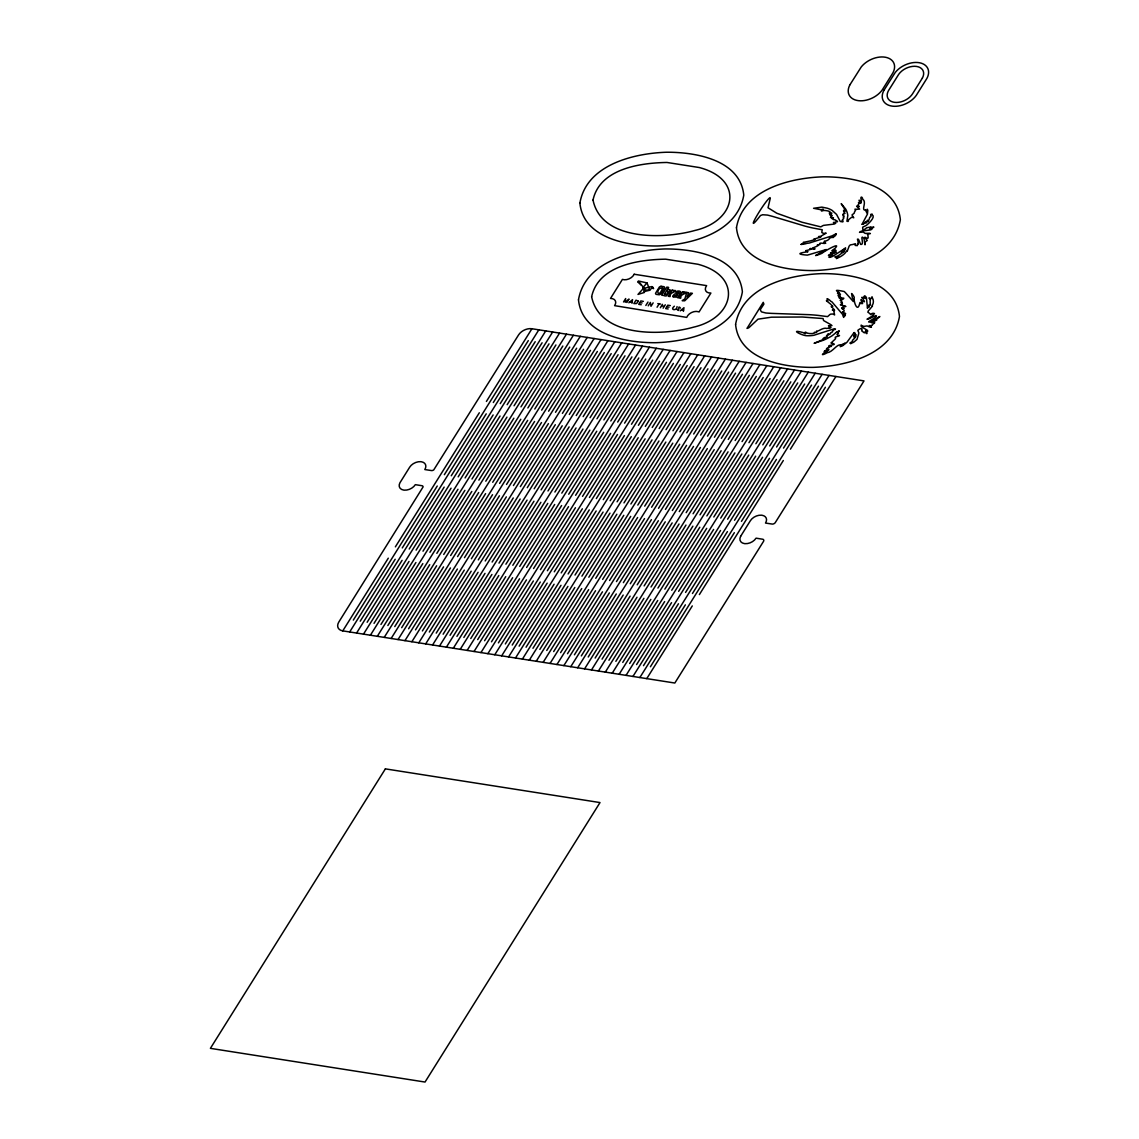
<?xml version="1.0" encoding="UTF-8"?>
<svg xmlns="http://www.w3.org/2000/svg" width="1139" height="1139" viewBox="0 0 1139 1139"><rect width="100%" height="100%" fill="white"/><g stroke="black" fill="none" stroke-linecap="round" stroke-linejoin="round"><path stroke-width="1.5" d="M862.18 224.312L862.992 224.198A5.98 3.944 -25.8 0 1 863.348 223.685L863.561 223.628M822.614 210.16L823.355 209.291A3.104 2.05 -25.8 0 0 822.828 209.362M631.96 303.287L632.544 299.628L628.856 302.803M683.386 311.36L683.97 307.701L680.282 310.876M872.132 214.36L872.132 214.203A2.477 1.637 -25.8 0 1 872.018 214.673C875.307 216.296 871.349 220.966 867.434 224.483A17.669 11.661 -25.8 0 1 866.096 225.55L862.992 226.974A2.221 1.466 -25.8 0 0 862.664 227.401L862.721 228.612A4.243 2.805 -25.8 0 1 862.892 229.21L862.935 229.978L864.074 229.622A4.997 3.289 -25.8 0 0 866.508 227.814L868.744 227.373A1.666 1.096 -25.8 0 1 869.242 227.245L870.424 227.273A2.207 1.452 -25.8 0 1 870.894 226.903L870.424 227.885L873.485 226.96A1.723 1.139 -25.8 0 1 873.855 227.159L872.801 227.772A27.806 18.352 -25.8 0 0 871.321 228.27L869.541 229.224L870.851 229.11A16.814 11.091 -25.8 0 1 871.976 228.868L871.791 229.266A4.556 3.004 -25.8 0 1 871.079 229.651A4.015 2.648 -25.8 0 1 870.467 229.907L861.241 231.174L859.518 232.384A19.292 12.728 -25.8 0 0 860.401 232.228L863.205 232.057L865.199 233.395A23.492 15.505 -25.8 0 0 867.163 233.338A13.625 8.998 -25.8 0 1 868.858 233.338L870.381 233.538C864.786 233.78 869.1 234.876 867.946 237.026A2.591 1.709 -25.8 0 1 868.189 237.595C868.06 240.272 863.746 235.36 865.085 238.023A26.482 17.484 -25.8 0 0 865.597 238.592L867.249 240.528L866.537 240.97A4.357 2.876 -25.8 0 0 865.683 241.539L865.156 242.479A24.973 16.487 -25.8 0 0 865.17 243.433L865.042 244.8L864.117 239.304A7.347 4.855 -25.8 0 0 863.903 238.677A10.536 6.948 -25.8 0 0 863.661 238.208A7.631 5.04 -25.8 0 0 863.291 237.724C859.575 234.406 864.957 245.583 860.6 244.387A36.918 24.375 -25.8 0 1 860.244 243.49L858.749 239.859A6.82 4.499 -25.8 0 0 858.165 239.133L857.453 239.147L858.308 242.692M836.567 220.71L834.759 219.699A5.41 3.574 -25.8 0 1 833.421 219.528L831.94 218.546L833.463 217.876L830.488 217.506L831.911 216.139L830.801 215.769L832.025 215.356L830.53 214.944A29.714 19.605 -25.8 0 1 829.619 214.773L830.715 213.861A2.605 1.723 -25.8 0 0 831.256 213.719L831.869 213.107L830.089 213.078A6.549 4.328 -25.8 0 1 829.22 213.121C833.264 211.313 823.953 210.032 823.255 210.587A7.888 5.211 -25.8 0 0 822.287 210.658L821.29 210.743L822.358 210.53M853.979 335.72L854.264 335.108A17.199 11.347 -25.8 0 1 854.805 334.282L854.905 333.271M857.639 244.073L857.681 243.917A15.932 10.507 -25.8 0 0 857.51 244.785A6.976 4.599 -25.8 0 1 857.311 245.625L855.161 245.44L855.432 244.073A2.007 1.324 -25.8 0 0 855.375 243.732L853.88 244.13A3.417 2.25 -25.8 0 1 853.083 244.415L852.129 244.6A24.375 16.088 -25.8 0 0 850.264 244.913L849.082 246.181A21.356 14.095 -25.8 0 0 848.669 247.462L847.174 251.377A1.595 1.054 -25.8 0 0 846.733 251.021L845.465 252.587A10.265 6.777 -25.8 0 1 844.654 253.57L842.931 255.036A31.906 21.057 -25.8 0 1 841.351 256.076A51.312 33.871 -25.8 0 1 840.44 256.645L836.467 258.525M807.722 251.776C805.145 252.118 791.833 253.954 807.28 255.122A72.853 48.08 -25.8 0 0 810 254.381L826.273 249.512L823.91 251.249A13.483 8.898 -25.8 0 1 822.258 251.861L821.845 251.99A3.061 2.022 -25.8 0 0 821.319 252.175L815.624 255.563L818.286 254.809A28.204 18.608 -25.8 0 0 820.094 254.111A20.103 13.269 -25.8 0 0 822.273 253.129C822.372 252.459 840.539 241.795 835.869 247.405A5.98 3.944 -25.8 0 1 835.101 248.259L831.911 250.808L832.751 250.608A14.223 9.397 -25.8 0 0 834.346 250.11A8.97 5.923 -25.8 0 1 835.058 249.882L833.25 251.278C842.589 247.946 825.448 255.577 831.755 252.573A2.093 1.381 -25.8 0 1 832.367 252.36L832.936 252.787A24.275 16.031 -25.8 0 0 834.019 252.459L836.225 252.004L835.57 252.516A15.063 9.952 -25.8 0 1 834.531 252.986L833.563 253.399A36.021 23.777 -25.8 0 1 832.225 253.926L829.562 254.908A23.221 15.334 -25.8 0 0 828.765 255.221L828.409 255.463A8.656 5.709 -25.8 0 0 829.22 255.193L830.388 255.15A9.283 6.122 -25.8 0 1 829.576 255.706L829.406 256.19A18.836 12.429 -25.8 0 0 830.758 255.748L832.837 255.293L829.69 256.958A15.49 10.223 -25.8 0 0 828.921 257.215L829.249 257.371A10.137 6.692 -25.8 0 0 830.288 257.186A6.151 4.058 -25.8 0 0 830.915 257.03A6.905 4.556 -25.8 0 0 832.78 256.275L845.651 247.975L843.529 249.783A13.924 9.183 -25.8 0 0 842.974 250.124L842.888 250.309A18.082 11.931 -25.8 0 0 843.971 249.783L845.665 249.156L844.383 250.381A31.721 20.929 -25.8 0 1 842.575 251.591L841.322 252.345L844.497 251.263L838.147 255.819A11.661 7.688 -25.8 0 1 835.3 256.731L834.873 257.03A3.175 2.093 -25.8 0 0 835.556 256.845L838.503 256.659L838.048 257.314A10.294 6.791 -25.8 0 1 837.25 257.927L836.41 258.468M840.44 345.217L840.838 345.145A30.611 20.203 -25.8 0 0 841.493 344.747L845.081 343.181L840.198 346.626L841.095 346.327A7.617 5.026 -25.8 0 0 842.945 345.516L846.889 342.355L854.093 332.545M853.965 332.588L854.691 332.83A5.98 3.944 -25.8 0 0 854.407 333.343L854.521 333.456M865.313 210.16C860.856 210.288 867.135 202.016 862.736 199.225C862.451 196.691 860.429 196.136 860.956 198.926A28.503 18.808 -25.8 0 0 861.397 200.222L861.312 201.788A11.404 7.517 -25.8 0 1 859.845 200.777L859.133 200.165L859.347 201.147A10.422 6.877 -25.8 0 0 860.144 202.187L861.241 202.842L860.258 203.397A1.438 0.954 -25.8 0 1 859.902 203.155L858.948 202.714A1.851 1.224 -25.8 0 0 858.479 202.543C859.461 204.636 857.752 204.992 857.71 205.248A27.194 17.939 -25.8 0 0 858.692 205.917C861.283 208.095 854.706 204.607 857.169 206.8A28.532 18.836 -25.8 0 0 858.094 207.697L859.632 209.106L855.731 209.334A1.709 1.125 -25.8 0 1 855.375 209.12L855.005 209.135A3.203 2.107 -25.8 0 1 855.033 209.548L855.631 210.145L854.407 212.196A9.781 6.45 -25.8 0 1 854.222 213.192L852.043 214.901L852.513 215.94A13.056 8.614 -25.8 0 0 853.068 216.666L853.766 217.777L851.815 217.15L848.099 220.083A3.175 2.093 -25.8 0 1 848.384 220.425L848.455 220.966A2.435 1.609 -25.8 0 0 848.071 221.479L846.918 221.237L847.8 215.542A27.023 17.84 -25.8 0 0 847.587 214.246L847.373 213.292A39.552 26.097 -25.8 0 0 845.722 209.149C833.506 193.986 850.619 215.655 843.586 210.345A11.091 7.318 -25.8 0 1 843.629 211.142L843.672 211.541A3.018 1.993 -25.8 0 0 843.899 212.053L845.067 213.292L842.803 214.317A5.453 3.602 -25.8 0 1 843.486 214.616L842.874 215.655A8.272 5.453 -25.8 0 0 843.757 215.769C845.01 216.438 842.689 216.908 843.387 217.763A2.719 1.794 -25.8 0 1 843.857 217.905L842.49 220.211M676.893 309.21C680.553 313.795 677.05 303.914 680.481 308.1M829.149 327.918L830.844 327.719M740.606 536.369A9.112 6.022 -25.8 0 0 744.379 543.588L745.034 543.659A9.112 6.022 -25.8 0 0 756.054 538.163L762.888 539.26A2.605 1.723 -25.8 0 1 763.5 541.409L674.829 683.03L342.768 630.878L388.285 558.181M395.375 546.848L479.32 412.774M486.41 401.441L531.927 328.744L864.003 380.896L775.332 522.516A2.605 1.723 -25.8 0 1 772.384 524.097L765.508 523.057A9.112 6.022 -25.8 0 0 762.048 515.269L761.421 515.184A9.112 6.022 -25.8 0 0 750.373 520.708L740.621 536.341M353.318 620.1L437.248 486.026M444.352 474.692L528.297 340.618M349.673 631.974L395.19 559.263M402.281 547.93L486.225 413.856M493.315 402.537L538.832 329.826M360.223 621.182L444.167 487.108M451.258 475.775L535.202 341.7M356.578 633.056L402.095 560.345M409.2 549.026L493.13 414.952M500.235 403.619L545.752 330.908M367.128 622.264L451.072 488.19M458.163 476.857L542.107 342.782M363.498 634.138L409.015 561.442M416.105 550.109L500.049 416.034M507.14 404.701L552.657 332.004M374.033 623.346L457.978 489.272M465.082 477.953L549.012 343.864M370.403 635.22L415.92 562.524M423.01 551.191L506.955 417.116M514.045 405.783L559.562 333.086M380.953 624.443L464.897 490.368M471.987 479.035L555.932 344.96M377.308 636.302L422.825 563.606M429.916 552.273L513.86 418.198M520.964 406.865L566.482 334.168M387.858 625.525L471.802 491.45M478.893 480.117L562.837 346.042M384.213 637.399L429.73 564.688M436.835 553.355L520.779 419.28M527.87 407.961L573.387 335.25M394.763 626.607L478.707 492.532M485.798 481.199L569.742 347.124M391.133 638.481L436.65 565.77M443.74 554.451L527.684 420.376M534.775 409.043L580.292 336.332M401.683 627.689L485.613 493.614M492.717 482.281L576.661 348.207M398.038 639.563L443.555 566.866M450.645 555.533L534.59 421.458M541.68 410.125L587.197 337.429M408.588 628.771L492.532 494.696M499.622 483.377L583.567 349.303M404.943 640.645L450.46 567.948M457.565 556.615L541.495 422.541M548.599 411.207L594.117 338.511M415.493 629.867L499.437 495.792M506.528 484.459L590.472 350.385M623.531 301.963L625.667 298.546L625.211 302.234L629.027 299.073L626.891 302.49M411.862 641.727L457.38 569.03M464.47 557.697L548.414 423.623M555.505 412.29L601.022 339.593M422.398 630.949L506.342 496.875M513.447 485.541L597.377 351.467M418.768 642.823L464.285 570.112M471.375 558.779L555.319 424.705M562.41 413.386L607.927 340.675M429.318 632.031L513.262 497.957M520.352 486.624L604.296 352.549M425.673 643.905L471.19 571.194M478.28 559.875L562.225 425.801M569.315 414.468L614.846 341.757M436.223 633.113L520.167 499.039M527.257 487.706L611.202 353.631M432.578 644.987L478.095 572.291M485.2 560.957L569.144 426.883M576.234 415.55L621.752 342.853M645.841 305.466L647.977 302.049M648.233 305.836L650.369 302.433L651.01 306.277L653.145 302.86M443.128 634.195L527.072 500.121M534.163 488.802L618.107 354.727M439.497 646.069L485.015 573.373M492.105 562.04L576.049 427.965M583.14 416.632L628.657 343.935M450.047 635.291L533.977 501.217M541.082 489.884L625.012 355.809M657.061 307.231L659.196 303.814M446.403 647.151L491.92 574.455M499.01 563.122L582.954 429.047M590.045 417.714L635.562 345.017M660.364 307.744L662.499 304.341M456.953 636.374L540.897 502.299M547.987 490.966L631.931 356.891M663.126 308.185L665.261 304.768M453.308 648.248L498.825 575.537M505.915 564.204L589.86 430.129M596.964 418.81L642.481 346.099M463.858 637.456L547.802 503.381M554.892 492.048L638.837 357.973M674.345 306.192C669.191 310.264 677.136 311.189 677.079 306.619M460.213 649.33L505.744 576.633M512.835 565.3L596.779 431.225M603.869 419.892L649.387 347.181M470.763 638.538L554.707 504.463M561.798 493.13L645.742 359.056M467.132 650.412L512.65 577.715M519.74 566.382L603.684 432.307M610.775 420.974L656.292 348.278M477.682 639.62L561.612 505.545M568.717 494.226L652.661 360.152M474.038 651.494L519.555 578.797M526.645 567.464L610.589 433.389M617.68 422.056L663.197 349.36M484.588 640.716L568.532 506.641M575.622 495.308L659.566 361.234M480.943 652.59L526.46 579.879M533.565 568.546L617.495 434.472M624.599 423.153L670.116 350.442M491.493 641.798L575.437 507.723M582.527 496.39L666.472 362.316M487.862 653.672L533.379 580.961M540.47 569.642L624.414 435.568M631.504 424.235L677.022 351.524M498.398 642.88L582.342 508.806M589.447 497.472L673.377 363.398M494.767 654.754L540.285 582.057M547.375 570.724L631.319 436.65M638.409 425.317L683.927 352.62M505.317 643.962L589.262 509.888M596.352 498.555L680.296 364.48M501.673 655.836L547.19 583.14M554.28 571.806L638.224 437.732M645.329 426.399L690.846 353.702M512.223 645.044L596.167 510.97M603.257 499.651L687.201 365.576M508.578 656.918L554.095 584.222M561.2 572.889L645.144 438.814M652.234 427.481L697.751 354.784M519.128 646.14L603.072 512.066M610.162 500.733L694.107 366.658M515.497 658.015L561.014 585.304M568.105 573.971L652.049 439.896M659.139 428.577L704.657 355.866M526.047 647.223L609.977 513.148M617.082 501.815L701.026 367.74M522.402 659.097L567.92 586.386M575.01 575.067L658.954 440.992M666.044 429.659L711.562 356.948M532.952 648.305L616.897 514.23M623.987 502.897L707.931 368.822M529.308 660.179L574.825 587.482M581.929 576.149L665.859 442.074M672.964 430.741L718.481 358.045M539.858 649.387L623.802 515.312M630.892 503.979L714.836 369.904M536.227 661.261L581.744 588.564M588.835 577.231L672.779 443.156M679.869 431.823L725.386 359.127M546.763 650.469L630.707 516.394M637.812 505.075L721.742 371.001M543.132 662.343L588.649 589.646M595.74 578.313L679.684 444.238M686.774 432.905L732.292 360.209M553.682 651.565L637.626 517.49M644.717 506.157L728.661 372.083M550.037 663.439L595.555 590.728M602.645 579.395L686.589 445.321M693.679 434.002L739.211 361.291M560.587 652.647L644.532 518.572M651.622 507.239L735.566 373.165M556.943 664.521L602.46 591.81M609.564 580.491L693.509 446.417M700.599 435.084L746.116 362.373M567.493 653.729L651.437 519.655M658.527 508.321L742.471 374.247M563.862 665.603L609.379 592.906M616.47 581.573L700.414 447.499M707.504 436.166L753.021 363.469M574.412 654.811L658.342 520.737M665.447 509.404L749.391 375.329M570.767 666.685L616.284 593.989M623.375 582.655L707.319 448.581M714.409 437.248L759.927 364.551M581.317 655.907L665.261 521.833M672.352 510.5L756.296 376.425M577.672 667.767L623.19 595.071M630.28 583.738L714.224 449.663M721.329 438.33L766.846 365.633M588.222 656.989L672.167 522.915M679.257 511.582L763.201 377.507M584.578 668.864L630.109 596.153M637.199 584.82L721.144 450.745M728.234 439.426L773.751 366.715M595.128 658.071L679.072 523.997M686.162 512.664L770.106 378.589M591.497 669.946L637.014 597.235M644.105 585.916L728.049 451.841M735.139 440.508L780.656 367.797M602.047 659.154L685.977 525.079M693.082 513.746L777.026 379.671M598.402 671.028L643.919 598.331M651.01 586.998L734.954 452.923M742.044 441.59L787.562 368.894M608.952 660.236L692.896 526.161M699.987 514.842L783.931 380.768M605.307 672.11L650.825 599.413M657.929 588.08L741.859 454.005M748.964 442.672L794.481 369.976M615.857 661.332L699.802 527.257M706.892 515.924L790.836 381.85M612.227 673.192L657.744 600.495M664.834 589.162L748.779 455.087M755.869 443.754L801.386 371.058M622.762 662.414L706.707 528.339M713.811 517.006L797.741 382.932M619.132 674.288L664.649 601.577M671.739 590.244L755.684 456.169M762.774 444.851L808.291 372.14M629.682 663.496L713.626 529.421M720.716 518.088L804.661 384.014M626.037 675.37L671.554 602.659M678.645 591.34L762.589 457.266M769.693 445.933L815.211 373.222M636.587 664.578L720.531 530.503M727.622 519.17L811.566 385.096M632.942 676.452L678.46 603.755M685.564 592.422L769.508 458.348M776.599 447.015L822.116 374.318M643.492 665.66L727.437 531.586M734.527 520.267L818.471 386.192M639.862 677.534L685.379 604.837M692.469 593.504L776.414 459.43M783.504 448.097L829.021 375.4M650.412 666.756L734.342 532.682M741.446 521.349L825.391 387.274M646.767 678.616L692.284 605.92M699.374 594.586L783.319 460.512M790.409 449.179L835.926 376.482M837.407 332.132L837.72 331.962A3.175 2.093 -25.8 0 0 838.404 331.748L839.116 331.207A2.435 1.609 -25.8 0 1 839.343 330.794L836.353 332.289M862.052 224.269L867.434 214.146L867.804 210.43A7.617 5.026 -25.8 0 0 867.22 209.234L866.893 212.95L865.74 210.644A30.611 20.203 -25.8 0 0 865.654 210.131L865.612 209.903M836.41 220.923L837.592 221.578M840.582 345.017C837.108 343.707 832.438 352.335 827.241 352.691C825.035 354.158 819.553 356.08 824.209 353.005M871.89 214.289L870.68 214.417A15.12 9.98 -25.8 0 0 870.723 214.73L870.936 216.581L869.783 217.278A22.453 14.821 -25.8 0 0 869.37 218.574A18.153 11.974 -25.8 0 1 868.815 220.126C867.05 224.326 868.217 218.759 867.277 220.482A5.026 3.317 -25.8 0 0 867.007 221.137L866.95 221.35A9.112 6.008 -25.8 0 1 866.551 222.475A10.806 7.133 -25.8 0 1 866.309 222.945L865.441 222.774A3.659 2.42 -25.8 0 1 865.498 222.276L865.782 221.621L865.241 222.205A17.199 11.347 -25.8 0 0 864.729 223.03L863.661 223.899M642.894 287.569L647.037 282.928L649.743 290.004L645.457 290.046L638.353 280.991L647.037 282.928M643.364 288.438L637.982 294.432L644.432 292.438L643.364 288.438L651.907 286.587L653.601 288.623L651.821 288.01L649.614 290.303L644.304 291.499M854.051 335.749L854.577 335.122A3.659 2.42 -25.8 0 1 855.09 334.695L856.072 334.695A10.806 7.133 -25.8 0 1 855.645 335.265A9.112 6.008 -25.8 0 1 854.805 336.204L854.506 336.489A5.026 3.317 -25.8 0 0 853.979 337.116L855.916 336.105L854.848 337.842A18.153 11.974 -25.8 0 1 853.524 339.265A22.453 14.821 -25.8 0 0 852.385 340.447L852.541 341.344L850.249 342.811A15.12 9.98 -25.8 0 0 849.851 343.067L850.705 343.48M651.821 288.01L652.789 287.056M841.892 307.971L843.387 306.619A10.052 6.635 -25.8 0 1 844.64 306.647L845.864 306.491L844.953 305.992A42.926 28.333 -25.8 0 0 843.116 305.565A56.58 37.345 -25.8 0 1 841.607 305.238L840.34 304.782L841.052 304.583A3.645 2.406 -25.8 0 1 841.863 304.512L842.433 303.743A8.044 5.311 -25.8 0 0 841.863 303.188L840.924 302.632C844.341 303.472 840.639 300.838 840.112 300.269C841.878 300.326 843.6 299.372 840.554 298.689L841.707 298.703A22.367 14.764 -25.8 0 1 842.931 298.76L843.088 298.774M829.021 328.132L826.387 328.445A5.41 3.574 -25.8 0 0 825.092 328.217C821.732 328.587 820.151 330.267 817.503 331.15A29.714 19.605 -25.8 0 0 816.563 331.022L816.421 332.09A2.605 1.723 -25.8 0 1 816.706 332.36L815.011 332.56M838.432 296.04L838.603 295.257A3.246 2.15 -25.8 0 1 838.105 295.015C844.483 294.019 835.812 293.591 837.692 292.922C844.782 294.061 827.128 287.882 844.213 291.513A72.853 48.08 -25.8 0 1 845.608 292.894L853.325 301.55L853.453 299.457A13.483 8.898 -25.8 0 0 852.798 298.475L852.598 298.247A3.061 2.022 -25.8 0 1 852.385 297.948L851.573 293.535L852.883 294.916A28.204 18.608 -25.8 0 1 853.581 295.998A20.103 13.269 -25.8 0 1 854.25 297.436C853.367 300.995 856.799 310.904 858.877 306.021A5.98 3.944 -25.8 0 0 859.233 305.095L859.973 302.504A14.223 9.397 -25.8 0 1 860.714 303.358A8.97 5.923 -25.8 0 0 861.041 303.757L861.155 302.106C865.042 307.644 859.66 296.14 861.411 300.596A2.093 1.381 -25.8 0 0 861.668 300.952L862.607 300.767A24.275 16.031 -25.8 0 1 863.134 301.337L864.473 301.735A15.063 9.952 -25.8 0 0 864.159 301.052L863.832 300.44A36.021 23.777 -25.8 0 0 863.334 299.628L862.28 298.062A23.221 15.334 -25.8 0 1 861.967 297.578L861.952 297.279A8.656 5.709 -25.8 0 1 862.294 297.735L863.22 298.091A9.283 6.122 -25.8 0 0 863.191 297.407L863.604 296.966A18.836 12.429 -25.8 0 1 864.202 297.706L865.597 298.461L864.715 296.411A15.49 10.223 -25.8 0 1 864.359 295.983L864.814 295.955A10.137 6.692 -25.8 0 1 865.455 296.396A6.151 4.058 -25.8 0 1 865.797 296.71A6.905 4.556 -25.8 0 1 866.466 297.863L867.477 308.356L867.89 306.263A13.924 9.183 -25.8 0 1 867.818 305.822L867.961 305.636A18.082 11.931 -25.8 0 1 868.26 306.391L868.943 307.388L869.271 306.007A31.721 20.929 -25.8 0 0 869.171 304.512C871.606 306.989 869.498 302.789 870.353 299.771M842.39 312.228L842.817 312.029A4.997 3.303 -25.8 0 1 843.287 311.872C844.654 311.075 844.341 310.093 842.832 309.139C840.269 308.726 846.861 308.384 843.045 307.986A2.591 1.709 -25.8 0 1 842.305 308.057L842.034 308.028M837.25 334.439L837.777 333.471M839.044 297.763L839.941 297.977A14.451 9.539 -25.8 0 0 841.351 297.977L843.857 298.219L843.444 298.817M872.147 316.186L873.243 315.261M805.757 250.665L806.255 250.495A3.246 2.15 -25.8 0 1 806.939 250.438L811.125 249.213M853.609 342.326L856.984 339.422L858.664 333.869A17.669 11.661 -25.8 0 0 858.778 332.616L857.866 330.552A2.221 1.466 -25.8 0 1 858.066 330.111L859.518 329.128A4.243 2.805 -25.8 0 0 860.329 328.687L861.782 328.687A4.997 3.289 -25.8 0 1 861.696 330.865L863.049 331.862A1.666 1.096 -25.8 0 0 863.305 332.118L864.302 332.517A2.207 1.452 -25.8 0 0 864.273 332.873L865.156 331.962L866.452 333.57A1.723 1.139 -25.8 0 0 867.007 333.499L866.822 332.702A27.806 18.352 -25.8 0 1 866.181 331.876L865.668 330.68L866.736 331.05A16.814 11.091 -25.8 0 0 867.405 331.563L867.69 331.178A4.556 3.004 -25.8 0 0 867.548 330.666A4.015 2.648 -25.8 0 0 867.334 330.282L861.226 326.594L861.169 325.113A19.292 12.728 -25.8 0 1 861.725 325.498L863.832 326.437L866.993 325.911A23.492 15.505 -25.8 0 1 868.544 326.509A13.625 8.998 -25.8 0 0 869.925 327.007L871.42 327.277L869.299 325.54L871.606 325.669M871.933 316.315L866.993 319.191L867.747 319.191A6.82 4.499 -25.8 0 0 869.071 318.763L874.425 316.215A36.918 24.375 -25.8 0 1 875.749 315.574C880.12 316.215 863.447 323.476 870.367 321.81A7.631 5.04 -25.8 0 0 871.221 321.511A10.536 6.948 -25.8 0 0 871.961 321.198A7.347 4.855 -25.8 0 0 872.844 320.757L879.863 316.514L878.411 317.667A24.973 16.487 -25.8 0 0 877.315 318.436L876.674 319.361A4.357 2.876 -25.8 0 0 876.731 320.073L873.243 321.753A26.482 17.484 -25.8 0 0 872.175 322.066C868.374 323.803 876.788 321.098 874.239 323.319A2.591 1.709 -25.8 0 1 873.385 323.718L871.577 325.626M827.939 334.126L828.437 334.097A8.272 5.453 -25.8 0 1 829.292 334.24C831.385 334.111 829.334 333.058 831.271 332.503A2.719 1.794 -25.8 0 0 831.812 332.531L833.321 330.239M850.776 343.665L850.975 343.522A2.477 1.637 -25.8 0 0 851.26 343.238L853.083 342.583M801.016 244.429L804.632 242.878L803.18 242.436L810.185 240.955A54.017 35.651 -25.8 0 1 813.274 240.087L813.915 239.93A10.821 7.147 -25.8 0 0 814.869 239.688L814.57 239.147A11.589 7.646 -25.8 0 1 813.858 239.019L814.015 238.919A18.865 12.458 -25.8 0 1 814.883 238.877L818.599 237.667A10.977 7.247 -25.8 0 0 819.696 237.51L821.048 236.727L819.268 236.67A4.869 3.218 -25.8 0 1 818.628 236.741L818.557 236.556A3.46 2.292 -25.8 0 1 819.126 236.499L819.767 236.485A9.952 6.563 -25.8 0 0 820.706 236.3L826.174 233.139A12.572 8.3 -25.8 0 0 825.277 233.267L824.437 233.324A10.066 6.649 -25.8 0 1 823.184 233.267L821.86 232.57A6.749 4.456 -25.8 0 1 821.803 232.029L821.917 231.587A24.901 16.43 -25.8 0 0 822.002 231.132L822.244 229.765L812.947 228.028A201.987 133.306 -25.8 0 1 804.974 226.106L772.854 216.467A245.853 162.265 -25.8 0 0 767.444 215.072L762.617 214.744A8.927 5.894 -25.8 0 1 761.478 215.171A7.631 5.04 -25.8 0 0 760.468 215.527C741.703 239.717 765.052 200.25 770.049 197.631A7.574 4.997 -25.8 0 1 770.277 198.286L768.028 207.768L776.798 213.235L801.97 222.219L820.778 226.875L823.013 225.593A4.371 2.876 -25.8 0 0 823.582 225.365L833.321 224.184A49.547 32.704 -25.8 0 1 834.403 223.999L835.727 223.258A31.721 20.929 -25.8 0 0 835.129 223.087L833.392 222.475A2.677 1.765 -25.8 0 0 834.332 222.475L836.026 221.934A4.755 3.132 -25.8 0 1 837.008 221.664L837.265 221.621M810.156 248.501L811.139 248.587A14.451 9.539 -25.8 0 1 812.292 249L814.983 248.9M839.301 297.663L839.4 297.649A4.243 2.805 -25.8 0 1 840.283 297.507M842.148 220.268L842.305 220.881A4.229 2.791 -25.8 0 0 843.131 221.165L842.817 221.877A18.566 12.258 -25.8 0 1 841.664 221.706L840.24 221.45L836.567 214.445L832.225 210.473A29.728 19.619 -25.8 0 0 826.999 208.152L821.845 207.127L813.573 208.28L820.479 209.647A29.002 19.149 -25.8 0 0 822.372 209.434L822.557 209.419M840.625 297.464L840.112 295.855L838.475 296.069M837.905 333.414L838.546 332.901L837.478 332.232M661.061 286.302L663.952 286.686A2.791 1.837 -25.8 0 1 664.635 287.74L660.819 293.976A2.819 1.851 -25.8 0 1 659.111 294.759L656.206 294.36A2.791 1.837 -25.8 0 1 655.537 293.307L659.353 287.071A2.805 1.851 -25.8 0 1 661.061 286.288M805.885 250.68L807.736 251.719M801.073 244.444L802.183 244.344A31.607 20.858 -25.8 0 0 804.405 244.017L805.686 243.746A8.001 5.282 -25.8 0 0 806.853 243.347L809.188 243.063A37.103 24.489 -25.8 0 0 810.697 242.593L832.267 235.787A12.8 8.457 -25.8 0 1 833.506 235.09L833.762 234.961A14.892 9.824 -25.8 0 0 834.93 234.349L836.325 233.737L835.385 234.947A1.495 0.982 -25.8 0 0 835.656 235.232L835.414 235.83A5.809 3.83 -25.8 0 1 834.574 235.887L833.307 236.115A4.3 2.833 -25.8 0 0 833.976 236.3L832.182 236.727L833.663 237.396L830.73 237.567A11.988 7.916 -25.8 0 0 829.932 237.524L829.519 237.88A4.997 3.303 -25.8 0 0 829.733 238.136C828.566 240.386 826.117 240.827 825.106 241.269A2.591 1.709 -25.8 0 0 824.579 240.998L823.824 242.479A10.052 6.635 -25.8 0 0 824.892 242.821L825.732 243.219L824.38 243.447A42.926 28.333 -25.8 0 1 822.401 243.262A56.58 37.345 -25.8 0 0 820.778 243.105L819.582 243.49A3.645 2.406 -25.8 0 0 820.18 243.774L819.767 244.572A8.044 5.311 -25.8 0 1 818.656 244.871L817.261 245.042C821.404 245.042 812.093 247.975 812.449 248.188L813.417 248.487A22.367 14.764 -25.8 0 0 814.499 248.8L814.641 248.829M639.107 282.088L637.726 281.874L641.2 285.134M643.35 301.351L640.83 300.952L638.708 304.341L641.229 304.739M657.801 303.6L660.606 304.042M670.302 305.579L667.767 305.181L665.646 308.584L668.166 308.968M661.545 305.864L664.308 306.291M639.805 302.604L642.111 302.96M666.742 306.832L669.049 307.188M630.024 301.807L632.145 302.134M681.449 309.879L683.571 310.207M837.307 334.482C836.98 335.977 842.105 334.909 837.977 336.176A13.056 8.614 -25.8 0 0 836.681 336.617C833.179 337.728 837.051 337.685 834.958 339.365A9.781 6.45 -25.8 0 1 833.976 340.234L831.527 342.526A3.203 2.107 -25.8 0 1 830.957 342.924L831.256 343.024A1.709 1.125 -25.8 0 1 831.797 342.953C833.606 343.836 836.325 344.334 831.869 344.975A28.532 18.836 -25.8 0 0 830.075 345.444C825.405 346.413 834.702 345.772 830.317 346.612A27.194 17.939 -25.8 0 0 828.751 346.882C829.562 347.623 827.384 346.982 826.302 349.317A1.851 1.224 -25.8 0 0 826.786 349.331L828.081 349.246A1.438 0.954 -25.8 0 1 828.736 349.132L828.921 349.858L827.256 350.086A10.422 6.877 -25.8 0 0 825.419 350.712L824.123 351.467L825.405 351.168A11.404 7.517 -25.8 0 1 827.782 350.741L826.046 352.065A28.503 18.808 -25.8 0 0 824.209 353.005M827.982 334.197L828.822 334.724L827.768 335.122A5.453 3.602 -25.8 0 1 826.971 335.179C825.248 335.621 829.619 337.13 825.177 337.343A3.018 1.993 -25.8 0 0 824.408 337.699L823.91 338.012A11.091 7.318 -25.8 0 1 822.97 338.653L825.262 338.667L814.114 343.309L823.355 340.248A39.552 26.097 -25.8 0 0 829.434 337.315L830.701 336.603A27.023 17.84 -25.8 0 0 832.353 335.592L836.368 332.36M858.18 243.931L858.365 242.963M872.887 315.204L872.958 314.99A15.932 10.507 -25.8 0 1 873.67 314.364A6.976 4.599 -25.8 0 0 874.453 313.624C874.909 313.481 871.805 312.613 871.15 314.35A2.007 1.324 -25.8 0 1 870.709 314.62L869.954 313.851A3.417 2.25 -25.8 0 0 869.612 313.396L869.043 312.983A24.375 16.088 -25.8 0 1 867.861 312.186L868.345 310.805A21.356 14.095 -25.8 0 1 869.47 309.637L872.474 306.064A1.595 1.054 -25.8 0 1 871.933 306.163L872.673 304.512A10.265 6.777 -25.8 0 0 873.129 303.472L873.385 301.778A31.906 21.057 -25.8 0 0 873.271 300.468A51.312 33.871 -25.8 0 0 873.172 299.742L872.061 297.065M830.644 327.591L830.473 327.477A4.755 3.132 -25.8 0 1 829.975 326.978L829.192 326.053A2.677 1.765 -25.8 0 0 828.437 325.782L830.559 325.768A31.721 20.929 -25.8 0 0 831.242 325.797L831.954 325.583L831 324.814A49.547 32.704 -25.8 0 1 830.317 324.359L823.668 320.6A4.371 2.876 -25.8 0 0 823.469 320.258L823.098 318.55L802.34 317.012L771.445 317.183L758.005 319.162L749.035 327.591A7.574 4.997 -25.8 0 1 748.109 328.06L746.999 328.431L763.244 302.348L763.899 304.127L760.411 309.438L760.653 310.62A7.631 5.04 -25.8 0 0 761.066 311.218A8.927 5.894 -25.8 0 1 761.521 311.887L765.835 312.997A245.853 162.265 -25.8 0 0 771.886 313.396L809.245 314.677A201.987 133.306 -25.8 0 1 817.987 315.375L827.583 316.614L828.95 315.418A24.901 16.43 -25.8 0 0 829.391 315.019L829.804 314.635A6.749 4.456 -25.8 0 1 830.488 314.193L832.367 313.994A10.066 6.649 -25.8 0 1 833.449 314.307L834.061 314.606A12.572 8.3 -25.8 0 0 834.602 314.933L833.776 310.805A9.952 6.563 -25.8 0 0 833.221 310.377L832.723 310.178A3.46 2.292 -25.8 0 1 832.31 309.979L832.566 309.851A4.869 3.218 -25.8 0 1 833.008 310.093L834.545 310.563L834.317 309.523A10.977 7.247 -25.8 0 0 833.606 309.082L831.94 307.017A18.865 12.458 -25.8 0 1 831.256 306.747L831.256 306.619A11.589 7.646 -25.8 0 1 831.983 306.704L832.837 306.363A10.821 7.147 -25.8 0 0 832.338 305.878L831.997 305.565A54.017 35.651 -25.8 0 1 830.445 303.971L826.387 300.753C830.16 302.049 825.049 297.849 827.754 298.902A31.607 20.858 -25.8 0 1 829.192 299.813L829.947 300.397A8.001 5.282 -25.8 0 1 830.445 301.052L832.039 301.949A37.103 24.489 -25.8 0 1 832.723 302.775L842.689 314.521A12.8 8.457 -25.8 0 0 842.917 315.46L842.974 315.631A14.892 9.824 -25.8 0 1 843.23 316.471L843.672 317.382L844.284 316.115A1.495 0.982 -25.8 0 1 844.825 315.959L845.38 315.446A5.809 3.83 -25.8 0 0 844.697 315.104L843.914 314.563A4.3 2.833 -25.8 0 1 844.668 314.606L845.366 314.307L843.7 313.738L845.665 313.609L843.444 312.627A11.988 7.916 -25.8 0 1 842.76 312.428L842.39 312.271M804.533 333.328L804.647 333.414A29.002 19.149 -25.8 0 0 803.209 332.616C788.601 328.587 801.913 335.706 806.853 335.72A29.728 19.619 -25.8 0 0 813.787 335.307L834.346 328.772A18.566 12.258 -25.8 0 1 835.499 328.957L834.93 329.641A4.229 2.791 -25.8 0 0 833.933 329.641L833.107 330.096M810.27 248.658L810.313 248.715A4.243 2.805 -25.8 0 0 810.883 249.071M871.947 297.108L872.033 297.777A10.294 6.791 -25.8 0 1 871.961 298.518L869.399 298.176A3.175 2.093 -25.8 0 0 869.043 297.834L869.057 298.19A11.661 7.688 -25.8 0 1 870.367 299.756M815.011 332.56A6.549 4.328 -25.8 0 0 814.328 332.275C815.738 334.282 806.512 333.699 806.569 332.645A7.888 5.211 -25.8 0 1 805.857 332.303C804.02 331.62 806.725 332.873 805.202 333.755A3.104 2.05 -25.8 0 1 804.817 333.528M531.927 328.744A10.422 6.877 -25.8 0 0 518.558 334.937L433.731 469.909A2.605 1.723 -25.8 0 1 431.667 470.592L424.804 469.553A9.112 6.022 -25.8 0 0 421.345 461.765L420.718 461.679A9.112 6.022 -25.8 0 0 409.67 467.204L399.903 482.836A9.112 6.022 -25.8 0 0 403.676 490.083L404.317 490.154A9.112 6.022 -25.8 0 0 415.336 484.659L422.17 485.755A2.605 1.723 -25.8 0 1 423.096 486.908L338.853 621.979A10.422 6.877 -25.8 0 0 342.768 630.878M662.627 288.025C657.972 300.724 654.783 287.213 662.627 288.025M578.484 299.813C582.043 335.208 626.906 342.939 655.907 342.697C689.138 341.586 735.808 329.997 742.386 291.84C738.841 256.446 693.978 248.715 664.962 248.957C631.746 250.067 585.076 261.657 578.484 299.813M579.893 203.098C583.439 238.492 628.301 246.223 657.303 245.981C690.533 244.871 737.204 233.281 743.781 195.125C740.236 159.731 695.374 152 666.358 152.242C633.142 153.352 586.471 164.941 579.893 203.098M591.625 296.766C600.039 337.728 662.158 336.005 693.452 327.192C734.897 317.738 743.397 276.293 697.979 264.262L665.589 259.179C638.694 259.607 598.331 265.487 591.625 296.766M593.02 200.051C601.449 241.012 663.567 239.29 694.847 230.477C736.292 221.023 744.792 179.563 699.374 167.547L666.998 162.464C640.09 162.877 599.726 168.771 593.02 200.051M736.463 227.686C740.008 263.081 784.871 270.811 813.887 270.569C847.103 269.459 893.773 257.87 900.365 219.713C896.806 184.319 851.944 176.588 822.942 176.83C789.711 177.94 743.041 189.53 736.463 227.686M735.58 324.487C739.126 359.881 783.988 367.598 813.004 367.37C846.22 366.245 892.891 354.656 899.468 316.514C895.923 281.105 851.061 273.388 822.059 273.616C788.829 274.741 742.158 286.33 735.58 324.487M670.188 290.502L666.586 295.727A1.908 1.267 -25.8 0 1 665.802 295.955L664.535 295.813A1.851 1.224 -25.8 0 1 664.08 295.457L661.759 295.257L666.856 287.113L668.65 287.398L667.041 289.975L667.81 289.605A1.837 1.21 -25.8 0 1 668.536 289.463L669.704 289.705A1.908 1.267 -25.8 0 1 670.088 290.118L670.188 290.502M673.007 296.268L673.035 296.71A1.737 1.139 -25.8 0 0 673.405 297.165L676.281 296.838L677.819 297.777A2.577 1.709 -25.8 0 1 677.961 297.236L680.795 292.21A1.694 1.111 -25.8 0 0 680.666 291.769L679.698 291.2A7.161 4.727 -25.8 0 0 678.744 291.014L676.993 291.2A2.05 1.353 -25.8 0 0 676.096 291.698C673.505 293.079 684.966 291.698 674.772 294.033A1.837 1.21 -25.8 0 0 674.26 294.332L673.377 295.328A3.332 2.207 -25.8 0 0 673.078 295.955L673.007 296.268M674.986 295.912L675.342 296.382A1.466 0.968 -25.8 0 0 675.982 296.354L677.79 294.403L674.986 295.912M664.706 294.004C668.935 296.482 668.835 285.177 664.706 294.004M638.267 301.152L636.644 303.529L633.868 303.586L636.003 300.169L638.267 301.152M686.746 292.452L684.881 298.888L682.19 300.668L684.24 300.838A1.652 1.096 -25.8 0 0 684.909 300.639L692.398 293.335L690.604 293.05L687.016 297.137L688.625 292.737L686.746 292.452M634.167 274.243L633.967 274.641A7.888 5.197 -25.8 0 1 622.421 279.397L610.504 298.446A7.888 5.211 -25.8 0 1 614.576 305.651L686.717 317.397A7.859 5.197 -25.8 0 1 698.264 311.687A7.589 5.012 -25.8 0 1 699.033 311.986L710.907 293.036A7.873 5.197 -25.8 0 1 706.636 285.633L634.167 274.243M850.036 84.642L849.523 85.61A19.534 12.899 -25.8 0 0 858.251 100.645A19.534 12.899 -25.8 0 0 882.241 89.924L892.862 72.939A19.534 12.885 -25.8 0 0 885.516 57.263A19.534 12.885 -25.8 0 0 861.241 66.959L850.036 84.642M884.049 90.138L883.537 91.106A19.534 12.899 -25.8 0 0 892.264 106.141A19.534 12.899 -25.8 0 0 916.254 95.42L926.875 78.434A19.534 12.885 -25.8 0 0 919.543 62.759A19.534 12.885 -25.8 0 0 895.254 72.455L884.049 90.138M922.419 78.007L912.538 93.839A14.323 9.454 -25.8 0 1 894.499 102.339A14.323 9.454 -25.8 0 1 888.491 90.622L898.742 74.277A14.309 9.454 -25.8 0 1 916.653 66.446A14.309 9.454 -25.8 0 1 922.405 78.007M672.11 290.146L668.266 296.282L670.074 296.553C669.305 291.968 676.11 292.481 675.285 290.488A1.851 1.224 -25.8 0 0 674.459 290.63L673.32 291.242L673.832 290.417L672.11 290.146M682.717 291.812L678.872 297.948L680.666 298.219C679.912 293.634 686.703 294.147 685.892 292.154A1.851 1.224 -25.8 0 0 685.052 292.296L683.913 292.908L684.425 292.082L682.717 291.812M385.381 768.868L210.402 1048.35L425.032 1082.05L600.011 802.568L385.381 768.868"/></g></svg>
